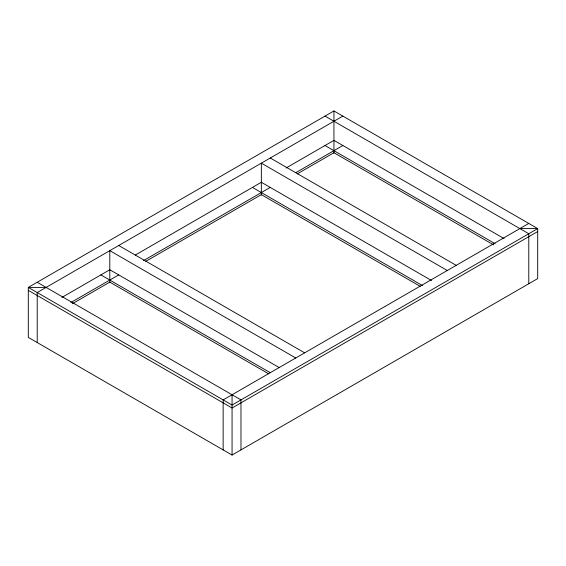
<?xml version="1.0" encoding="UTF-8"?>
<svg xmlns="http://www.w3.org/2000/svg" width="566" height="566" viewBox="0 0 566 566"><rect width="100%" height="100%" fill="white"/><g stroke="black" fill="none" stroke-linecap="round" stroke-linejoin="round"><path stroke-width="0.85" d="M333.94 110.95L28.3 287.408L28.3 337.407L232.06 455.05L537.7 278.592L537.7 228.593L333.94 110.95L333.94 153.174M342.855 116.101L37.215 292.558L37.215 342.557M61.92 297.412L109.804 269.763L279.18 367.553M135.288 255.054L261.351 182.273L431.49 280.503M286.056 168.01L333.94 140.361L504.08 238.59M70.835 302.555L118.719 274.913M143.439 260.643L270.265 187.417M295.735 172.715L342.855 145.512M72.363 303.737L109.804 282.116L268.737 373.878M145.738 261.372L261.351 194.626L420.283 286.382M297.263 173.889L333.94 152.714L493.637 244.915M528.785 223.443L223.145 399.907L223.145 449.899M537.7 231.529L232.06 407.994L28.3 290.351M519.871 228.593L537.7 228.593L232.06 405.051L28.3 287.408L46.129 287.408M325.025 116.101L528.785 233.737L528.785 283.736M325.025 145.512L495.165 243.741M270.265 158.006L456.196 265.355M447.282 270.498L261.351 163.157L261.351 195.086M252.436 187.417L422.576 285.646M118.719 245.502L304.65 352.851M295.735 357.995L109.804 250.646L109.804 282.583M100.889 274.913L270.265 372.697M37.215 282.264L240.975 399.907L240.975 449.899M232.06 394.757L232.06 455.05"/></g></svg>
